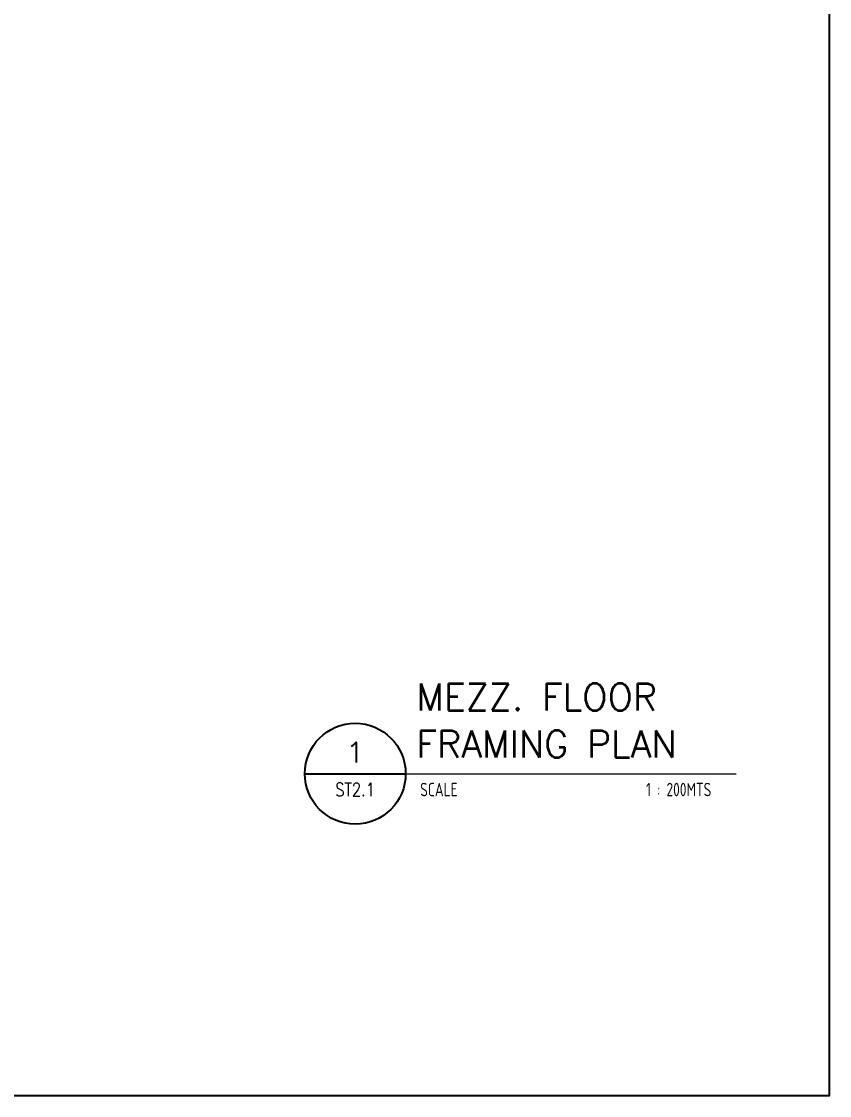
# Model space of a CAD drawing. Header units: millimetres. Extents: x 510057 to 786700, y -16030 to 119854.
# Drawn here: x 656783 to 704864, y -16030 to 47884 of the extents above; entities that cross this region are included whole.
import ezdxf
from ezdxf.enums import TextEntityAlignment as Align

# ---------------------------------------------------------------- set-up
doc = ezdxf.new("R2010")
doc.units = ezdxf.units.MM
doc.header["$MEASUREMENT"] = 0
doc.layers.add('A_LINE', color=1, linetype='Continuous', lineweight=5)
doc.layers.add('TARGET-MAIN', color=1, linetype='Continuous')
doc.styles.add('ARCHITEXT', font='architxt.shx', dxfattribs={"width": 0.85})
doc.styles.add('SIMPLEX', font='SIMPLEX.shx', dxfattribs={"width": 0.8, "height": 400})

# ---------------------------------------------------------------- blocks, each defined once
blk = doc.blocks.new('TARGET-DWGLABEL')
at = {"layer": 'TARGET-MAIN'}
blk.add_line((-7.5, 0), (7.5, 0), dxfattribs=at)
blk.add_circle((0, 0), 7.5, dxfattribs=at)
at = {"layer": 'TARGET-MAIN', "color": 2, "style": 'ARCHITEXT', "width": 0.85}
blk.add_text('SCALE', height=2, dxfattribs=at).set_placement((9.66, -2.36), align=Align.MIDDLE_LEFT)
at = {"layer": 'TARGET-MAIN', "color": 6, "style": 'ARCHITEXT', "width": 0.85}
blk.add_attdef('DRAWING_TITLE', text='', height=5, dxfattribs=at).set_placement((9.08, 4.41), align=Align.MIDDLE_LEFT)
at = {"layer": 'TARGET-MAIN', "color": 4, "style": 'ARCHITEXT', "width": 0.85}
blk.add_attdef('DWG_NO.', text='', height=3, dxfattribs=at).set_placement((0, 3.17), align=Align.MIDDLE_CENTER)
at = {"layer": 'TARGET-MAIN', "color": 3, "style": 'ARCHITEXT', "width": 0.85}
blk.add_attdef('SHT_NO.', text='', height=2, dxfattribs=at).set_placement((-0.02, -2.36), align=Align.MIDDLE_CENTER)
at = {"layer": 'TARGET-MAIN', "color": 2, "style": 'ARCHITEXT', "width": 0.85}
blk.add_attdef('SCALE', text='', height=2, dxfattribs=at).set_placement((69.6, -2.36), align=Align.MIDDLE_RIGHT)

msp = doc.modelspace()

# ---------------------------------------------------------------- linework, layer by layer
at = {"layer": 'A_LINE', "color": 1}
msp.add_line((673642.3, 3120.5, 0), (699313.6, 3120.5, 0), dxfattribs=at)
at = {"layer": 'Defpoints', "ltscale": 0.05, "elevation": 0}
msp.add_lwpolyline([(510056.7, -16030), (704864.1, -16030), (704864.1, 119854.2), (510056.7, 119854.2)], close=True, dxfattribs=at)

# ---------------------------------------------------------------- block references
at = {"layer": 'TARGET-MAIN', "color": 1}
ref = msp.add_blockref('TARGET-DWGLABEL', (676642.3, 3120.5, 0), dxfattribs=dict(at, xscale=400, yscale=400, zscale=400))
ref.add_attrib('DWG_NO.', '1', dxfattribs={"color": 4, "height": 1200, "style": 'SIMPLEX', "width": 1.1}).set_placement((676642.3, 4389.9, 0), align=Align.MIDDLE_CENTER)
ref.add_attrib('SHT_NO.', 'ST2.1', dxfattribs={"color": 3, "height": 800, "style": 'SIMPLEX', "width": 0.8}).set_placement((676636.2, 2178.4, 0), align=Align.MIDDLE_CENTER)
ref.add_attrib('DRAWING_TITLE', 'MEZZ. FLOOR', dxfattribs={"color": 5, "height": 1600, "style": 'SIMPLEX'}).set_placement((680273.9, 7683.2, 0), align=Align.MIDDLE_LEFT)
ref.add_attrib('DRAWING_TITLE', 'FRAMING PLAN', dxfattribs={"color": 5, "height": 1600, "style": 'SIMPLEX'}).set_placement((680273.9, 4883.2, 0), align=Align.MIDDLE_LEFT)
ref.add_attrib('SCALE', '1 : 200MTS', dxfattribs={"color": 2, "height": 800, "style": 'ARCHITEXT', "width": 0.85}).set_placement((697831.3, 2178.4, 0), align=Align.MIDDLE_RIGHT)

doc.saveas('drawing.dxf')
